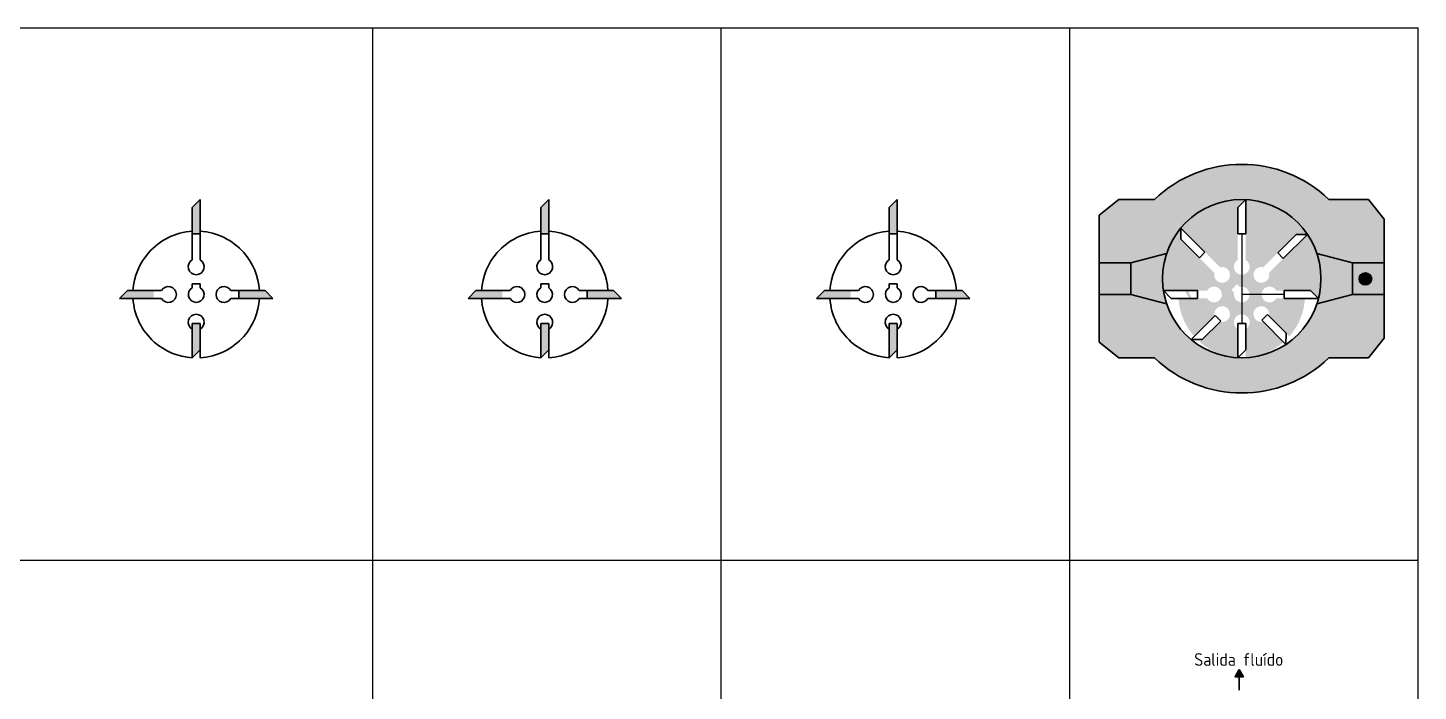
# Model space of a CAD drawing. Header units: millimetres. Extents: x -30196 to -29646, y -21694 to -21274.
# Drawn here: x -29920.6 to -29701.2, y -21378.9 to -21274.2 of the extents above; entities that cross this region are included whole.
import ezdxf

# ---------------------------------------------------------------- set-up
doc = ezdxf.new("R2010")
doc.units = ezdxf.units.MM
doc.layers.add('AM_8', color=1, linetype='Continuous', lineweight=25)
doc.styles.add('ACISOTS', font='isocp.shx', dxfattribs={"height": 1})

# ---------------------------------------------------------------- blocks, each defined once
blk = doc.blocks.new('bloque1')
at = {"layer": 'AM_8', "lineweight": 30}
h = blk.add_hatch(color=8, dxfattribs=at)
edge = h.paths.add_edge_path()
edge.add_line((-19.37499999999272, 12.50000000000728), (-22.49999999999272, 10.00000000000728))
edge.add_line((-22.49999999999272, 10.00000000000728), (-22.49999999999272, 2.500000000003638))
edge.add_line((-22.49999999999272, 2.5), (-17.49999999998909, 2.5))
edge.add_line((-17.49999999999272, 2.5), (-11.84844345231613, 3.983012397333368))
edge.add_arc((0, 0), 12.49999999999948, 18.580757725859087, 161.4192422742529, ccw=False)
edge.add_line((11.84844345230522, 3.983012397358834), (17.50000000001819, 2.500000000029104))
edge.add_line((17.50000000001455, 2.500000000029104), (22.50000000001455, 2.500000000032742))
edge.add_line((22.50000000001455, 2.500000000029104), (22.5, 9.375))
edge.add_line((22.50000000000728, 9.375000000007276), (20.00000000000728, 12.50000000000728))
edge.add_line((20.00000000000728, 12.50000000000728), (13.75000000000728, 12.50000000000728))
edge.add_arc((7.275957614183426e-12, -1.804226649954217), 19.84120460187442, 46.13176236106919, 133.8682376389308)
edge.add_line((-13.74999999999272, 12.50000000000728), (-19.37499999999272, 12.50000000000728))
edge = h.paths.add_edge_path()
edge.add_arc((1.455191522836685e-11, -2.5), 10, 138.5833216985373, 176.4166783015801)
h = blk.add_hatch(color=8, dxfattribs=at)
edge = h.paths.add_edge_path()
edge.add_line((-19.37499999999272, -12.50000000000728), (-22.49999999999272, -10.00000000000728))
edge.add_line((-22.49999999999272, -10.00000000000728), (-22.49999999999272, -2.500000000003638))
edge.add_line((-22.49999999999272, -2.5), (-17.49999999998909, -2.5))
edge.add_line((-17.49999999999272, -2.5), (-11.84844345231613, -3.983012397333368))
edge.add_arc((0, 0), 12.49999999999948, 198.5807577257471, 341.4192422741409)
edge.add_line((11.84844345230522, -3.983012397358834), (17.50000000001819, -2.500000000029104))
edge.add_line((17.50000000001455, -2.500000000029104), (22.50000000001455, -2.500000000032742))
edge.add_line((22.50000000001455, -2.500000000029104), (22.5, -9.375))
edge.add_line((22.50000000000728, -9.375000000007276), (20.00000000000728, -12.50000000000728))
edge.add_line((20.00000000000728, -12.50000000000728), (13.75000000000728, -12.50000000000728))
edge.add_arc((7.275957614183426e-12, 1.804226649954217), 19.84120460187442, 226.1317623610692, 313.8682376389308, ccw=False)
edge.add_line((-13.74999999999272, -12.50000000000728), (-19.37499999999272, -12.50000000000728))
edge = h.paths.add_edge_path()
edge.add_arc((1.455191522836685e-11, 2.5), 10, 183.5833216984199, 221.4166783014627, ccw=False)
at = {"lineweight": 30}
for p, q in [((-22.49999999999272, 10.00000000000728), (-19.37499999999272, 12.50000000000728)), ((-19.37499999999272, 12.50000000000728), (-13.74999999999272, 12.50000000000728)), ((13.75000000000728, 12.50000000000728), (20.00000000000728, 12.50000000000728)), ((20.00000000000728, 12.50000000000728), (22.50000000000728, 9.375000000007276)), ((-22.49999999999272, -10), (-22.49999999999272, 10.00000000000728)), ((22.50000000000728, 9.375000000007276), (22.5, -9.374999999992724)), ((-22.49999999999272, 2.5), (-17.49999999999272, 2.5)), ((-17.49999999999272, 2.5), (-11.84844345231249, 3.983012397337006)), ((-17.49999999999272, -2.5), (-17.49999999999272, 2.5)), ((17.50000000001455, 2.500000000029104), (11.84844345233432, 3.983012397351558)), ((17.5000000000291, -2.499999999970896), (17.50000000001455, 2.500000000029104)), ((22.50000000001455, 2.500000000029104), (17.50000000001455, 2.500000000029104)), ((-17.49999999999272, -2.5), (-22.49999999999272, -2.5)), ((-17.49999999999272, -2.5), (-11.84844345231249, -3.983012397337006)), ((17.5000000000291, -2.499999999970896), (11.8484434523416, -3.983012397315179)), ((17.5000000000291, -2.499999999970896), (22.5000000000291, -2.499999999970896)), ((-22.5, -9.999999999992724), (-19.375, -12.49999999999272)), ((20, -12.49999999999272), (22.5, -9.374999999992724)), ((-19.375, -12.49999999999272), (-13.75000000000728, -12.49999999999272)), ((13.75000000001455, -12.49999999999272), (20, -12.49999999999272))]:
    blk.add_line(p, q, dxfattribs=at)
blk.add_circle((0, 0), 12.5, dxfattribs=at)
for centre, start, end in [((7.275957614183426e-12, -1.804226649954217), 46.13176236111256, 133.8682376388874), ((7.275957614183426e-12, 1.804226649954217), 226.1317623611126, 313.8682376388874)]:
    blk.add_arc(centre, 19.84120460187442, start, end, dxfattribs=at)
blk = doc.blocks.new('rotor1')
at = {"lineweight": 30}
for p, q in [((-0.625, 5.457531754727825), (-0.625000000007276, 9.980449639166181)), ((0.625, 5.457531754735101), (0.624999999992724, 9.980449639166181)), ((-5.457531754727825, 0.624999999992724), (-9.980449639166181, 0.624999999992724)), ((-0.624999999996362, 1.69999999999709), (-0.624999999996362, 1.065899240846193)), ((-0.624999999996362, 1.69999999999709), (0.624999999992724, 1.700000000000728)), ((0.624999999992724, 1.69999999999709), (0.624999999996362, 1.065899240846193)), ((5.457531754727825, 0.625000000007276), (9.980449639173457, 0.625000000007276)), ((-5.457531754727825, -0.625000000007276), (-9.980449639166181, -0.625000000007276)), ((5.457531754735101, -0.624999999992724), (9.980449639173457, -0.624999999992724)), ((-0.625, -5.457531754735101), (-0.624999999992724, -9.980449639173457)), ((0.625, -5.457531754735101), (0.625000000007276, -9.980449639173457))]:
    blk.add_line(p, q, dxfattribs=at)
for centre, radius, start, end in [((7.275957614183426e-12, 7.275957614183426e-12), 9.999999999993896, 93.58332169847839, 138.5833216986476), ((7.275957614183426e-12, 2.91038304567337e-11), 9.9999999999736, 41.41667830135238, 86.41667830153465), ((0, 0), 10, 138.5833216986476, 176.4166783015346), ((0, 0), 10, 3.583321698478398, 41.41667830164657), ((0, 4.375), 1.25, 120.0000000002429, 60.00000000022231), ((-4.375, 0), 1.25, 210.0000000002429, 150.0000000002223), ((0, 0), 1.235623806678632, 120.3856270966324, 59.61437290336763), ((4.375, 0), 1.25, 30.00000000042346, 330.0000000000418), ((1.091393642127514e-11, 3.637978807091713e-12), 10.00000000001182, 183.5833216984784, 228.5833216986476), ((0, 0), 10, 318.5833216986476, 356.4166783015347), ((0, -4.375000000007276), 1.25, 300.0000000004235, 240.0000000002223), ((0, 0), 10, 228.5833216986476, 266.4166783015347), ((1.091393642127514e-11, -3.637978807091713e-12), 9.99999999999639, 273.5833216984784, 318.5833216986476)]:
    blk.add_arc(centre, radius, start, end, dxfattribs=at)

msp = doc.modelspace()

# ---------------------------------------------------------------- hatches: boundary and pattern name
at = {"layer": 'AM_8'}
for color, points in [(256, [(-29893.39043701337, -21306.68301947776), (-29893.39043701338, -21306.29656053555), (-29893.39043701338, -21301.29264495257), (-29894.64043701338, -21302.52704680067), (-29894.64043701338, -21306.68301947776)]), (256, [(-29838.39043701338, -21306.68301947776), (-29838.39043701338, -21306.29656053554), (-29838.39043701338, -21301.29264495256), (-29839.64043701338, -21302.52704680066), (-29839.64043701338, -21306.68301947776)]), (256, [(-29783.39043701338, -21306.68301947776), (-29783.39043701338, -21306.29656053554), (-29783.39043701338, -21301.29264495256), (-29784.64043701338, -21302.52704680066), (-29784.64043701338, -21306.68301947776)]), (4, [(-29746.51543701337, -21311.27701017471), (-29751.51543701337, -21311.27701017471), (-29751.51543701337, -21316.27701017471), (-29746.51543701337, -21316.27701017471)]), (4, [(-29706.51543701337, -21311.27701017468), (-29711.51543701336, -21311.27701017468), (-29711.51543701335, -21316.27701017468), (-29706.51543701335, -21316.27701017468)]), (256, [(-29900.72813544505, -21316.90201017471), (-29903.99588665254, -21316.9020101747), (-29906.11850997025, -21316.9020101747), (-29904.88410812215, -21315.6520101747), (-29900.72813544505, -21315.6520101747)]), (256, [(-29887.30273858168, -21316.90201017471), (-29884.03498737419, -21316.9020101747), (-29881.91236405649, -21316.9020101747), (-29883.14676590459, -21315.6520101747), (-29887.30273858168, -21315.6520101747)]), (256, [(-29845.72813544506, -21316.90201017471), (-29848.99588665255, -21316.9020101747), (-29851.11850997026, -21316.9020101747), (-29849.88410812215, -21315.6520101747), (-29845.72813544506, -21315.6520101747)]), (256, [(-29832.30273858169, -21316.90201017471), (-29829.0349873742, -21316.9020101747), (-29826.91236405649, -21316.9020101747), (-29828.1467659046, -21315.6520101747), (-29832.30273858169, -21315.6520101747)]), (256, [(-29790.72813544506, -21316.90201017471), (-29793.99588665255, -21316.9020101747), (-29796.11850997026, -21316.9020101747), (-29794.88410812215, -21315.6520101747), (-29790.72813544506, -21315.6520101747)]), (256, [(-29777.30273858169, -21316.90201017471), (-29774.0349873742, -21316.9020101747), (-29771.91236405649, -21316.9020101747), (-29773.1467659046, -21315.6520101747), (-29777.30273858169, -21315.6520101747)]), (256, [(-29894.64043701337, -21326.26137539686), (-29893.39043701337, -21325.02697354876), (-29893.39043701337, -21320.87100087166), (-29894.64043701338, -21320.87100087166), (-29894.64043701337, -21321.73454192945), (-29894.64043701336, -21326.25745981389)]), (256, [(-29839.64043701338, -21326.26137539685), (-29838.39043701338, -21325.02697354875), (-29838.39043701338, -21320.87100087166), (-29839.64043701338, -21320.87100087166), (-29839.64043701338, -21321.73454192944), (-29839.64043701337, -21326.25745981388)]), (256, [(-29784.64043701338, -21326.26137539685), (-29783.39043701338, -21325.02697354875), (-29783.39043701338, -21320.87100087166), (-29784.64043701338, -21320.87100087166), (-29784.64043701338, -21321.73454192944), (-29784.64043701337, -21326.25745981388)])]:
    msp.add_hatch(color=color, dxfattribs=at).paths.add_polyline_path(points)
h = msp.add_hatch(color=4, dxfattribs=at)
edge = h.paths.add_edge_path()
edge.add_line((-29729.64043701338, -21302.52704680066), (-29728.39043701338, -21301.29264495256))
edge.add_arc((-29729.01543701338, -21313.77701017471), 12.50000000000056, 87.13401601743466, 140.2453819458502)
edge.add_line((-29738.62531564628, -21305.78324806537), (-29735.63073889429, -21308.77782481733))
edge.add_arc((-29729.01543701337, -21316.2770101747), 9.99999999999799, 93.58332169853549, 131.4166783016171, ccw=False)
edge.add_line((-29729.64043701338, -21306.29656053554), (-29729.64043701338, -21302.52704680066))
h = msp.add_hatch(color=4, dxfattribs=at)
edge = h.paths.add_edge_path()
edge.add_line((-29720.40484604061, -21306.78253572545), (-29718.64810864662, -21306.79356528443))
edge.add_arc((-29729.01543701339, -21313.7770101747), 12.49999999999383, 33.96425544926804, 87.13401601736638)
edge.add_line((-29728.39043701338, -21301.29264495256), (-29728.39043701338, -21306.29656053554))
edge.add_arc((-29729.01543701338, -21316.27701017471), 10.00000000000342, 48.58332169860262, 86.41667830157098, ccw=False)
edge.add_line((-29722.40013513248, -21308.77782481731), (-29720.40484604061, -21306.78253572545))
h = msp.add_hatch(color=4, dxfattribs=at)
edge = h.paths.add_edge_path()
edge.add_line((-29738.63634520526, -21307.53998545933), (-29738.62531564628, -21305.78324806534))
edge.add_arc((-29729.01543701337, -21313.77701017469), 12.50000000001216, 140.2453819458331, 188.6269265588548)
edge.add_line((-29741.37401197168, -21315.65201017473), (-29738.99588665254, -21315.65201017472))
edge.add_arc((-29729.01543701338, -21316.27701017471), 9.999999999999794, 138.5833216985299, 176.4166783015697, ccw=False)
edge.add_line((-29736.51462237077, -21309.66170829381), (-29738.63634520526, -21307.53998545933))
h = msp.add_hatch(color=244, dxfattribs=at)
edge = h.paths.add_edge_path()
edge.add_arc((-29729.01543701335, -21316.27701017467), 10.00000000000024, 273.5833216985888, 311.4166783015489)
edge.add_line((-29722.40013513244, -21323.77619553205), (-29725.59832103928, -21320.57800962521))
edge.add_arc((-29725.92184484565, -21319.37060234236), 1.249999999993159, -14.999999999854083, 284.9999999996264, ccw=False)
edge.add_line((-29724.71443756279, -21319.69412614873), (-29721.51625165595, -21322.89231205557))
edge.add_arc((-29729.01543701335, -21316.27701017468), 10.0000000000007, 318.5833216985135, 356.4166783016917)
edge.add_line((-29719.03498737418, -21316.90201017464), (-29723.55790525861, -21316.90201017466))
edge.add_arc((-29724.64043701335, -21316.27701017467), 1.250000000004442, 30.000000000701277, 330.0000000006736, ccw=False)
edge.add_line((-29723.55790525863, -21315.65201017466), (-29719.03498737418, -21315.65201017465))
edge.add_arc((-29729.01543701335, -21316.27701017466), 9.999999999999275, 363.5833216985005, 401.4166783016738)
edge.add_line((-29721.51625165598, -21309.66170829373), (-29724.7144375628, -21312.85989420059))
edge.add_arc((-29725.92184484566, -21313.18341800699), 1.249999999998485, 75.000000000579, 375.00000000053757, ccw=False)
edge.add_line((-29725.5983210393, -21311.97601072412), (-29722.40013513245, -21308.77782481727))
edge.add_arc((-29729.01543701334, -21316.27701017467), 10.00000000000184, 408.5833216986175, 446.4166783017072)
edge.add_line((-29728.39043701338, -21306.2965605355), (-29728.39043701336, -21310.81947841994))
edge.add_arc((-29729.01543701335, -21311.90201017467), 1.249999999999045, 120.00000000029291, 420.0000000003946, ccw=False)
edge.add_line((-29729.64043701335, -21310.81947841994), (-29729.64043701336, -21306.2965605355))
edge.add_arc((-29729.01543701335, -21316.27701017466), 9.999999999999597, 453.5833216985299, 491.416678301528)
edge.add_line((-29735.63073889426, -21308.77782481728), (-29732.43255298743, -21311.97601072411))
edge.add_arc((-29732.10902918104, -21313.18341800697), 1.250000000008425, 165.0000000006401, 465.0000000004155, ccw=False)
edge.add_line((-29733.31643646391, -21312.85989420061), (-29736.51462237074, -21309.66170829377))
edge.add_arc((-29729.01543701335, -21316.27701017468), 9.99999999999276, 138.5833216984537, 176.4166783015859)
edge.add_line((-29738.99588665252, -21315.65201017469), (-29734.47296876808, -21315.65201017467))
edge.add_arc((-29733.39043701334, -21316.27701017466), 1.249999999999987, -149.99999999950302, 150.0000000005557, ccw=False)
edge.add_line((-29734.47296876807, -21316.90201017467), (-29738.99588665252, -21316.90201017467))
edge.add_arc((-29729.01543701335, -21316.27701017468), 9.999999999998632, 183.5833216984417, 221.4166783016737)
edge.add_line((-29736.51462237071, -21322.8923120556), (-29733.31643646389, -21319.69412614874))
edge.add_arc((-29732.10902918103, -21319.37060234236), 1.249999999994003, -105.00000000008203, 195.0000000002264, ccw=False)
edge.add_line((-29732.43255298741, -21320.57800962522), (-29735.63073889425, -21323.77619553206))
edge.add_arc((-29729.01543701335, -21316.27701017466), 9.9999999999973, 228.5833216985356, 266.416678301676)
edge.add_line((-29729.64043701333, -21326.25745981383), (-29729.64043701335, -21321.73454192939))
edge.add_arc((-29729.01543701335, -21320.65201017466), 1.250000000001618, -59.999999999341924, 240.0000000001904, ccw=False)
edge.add_line((-29728.39043701333, -21321.73454192938), (-29728.39043701333, -21326.25745981383))
edge = h.paths.add_edge_path(flags=16)
edge.add_line((-29730.6594602796, -21315.51687038489), (-29729.77557680313, -21314.63298690841))
edge.add_line((-29729.77557680313, -21314.63298690841), (-29729.32719985638, -21315.08136385517))
edge.add_arc((-29729.01543701335, -21316.27701017466), 1.235623806680314, 165.3856270966243, 464.6143729033757, ccw=False)
edge.add_line((-29730.21108333286, -21315.96524733163), (-29730.65946027961, -21315.51687038489))
h = msp.add_hatch(color=4, dxfattribs=at)
edge = h.paths.add_edge_path()
edge.add_arc((-29729.01543701338, -21316.27701017471), 9.999999999998632, 3.583321698513487, 41.416678301558306, ccw=False)
edge.add_line((-29719.03498737421, -21315.6520101747), (-29718.1467659046, -21315.6520101747))
edge.add_line((-29718.1467659046, -21315.6520101747), (-29716.91236405648, -21316.90201017472))
edge.add_arc((-29729.01543701337, -21313.77701017471), 12.49999999999583, 345.5224878140307, 393.964255449342)
edge.add_line((-29718.64810864661, -21306.79356528442), (-29721.51625165599, -21309.6617082938))
h = msp.add_hatch(color=4, dxfattribs=at)
edge = h.paths.add_edge_path()
edge.add_arc((-29729.01543701338, -21313.77701017471), 12.49999999999948, 161.4192422742397, 198.5807577257603, ccw=False)
edge.add_line((-29740.86388046569, -21309.79399777737), (-29746.51543701337, -21311.27701017471))
edge.add_line((-29746.51543701337, -21311.27701017471), (-29746.51543701337, -21316.27701017471))
edge.add_line((-29746.51543701337, -21316.27701017471), (-29740.86388046569, -21317.76002257205))
h = msp.add_hatch(color=4, dxfattribs=at)
edge = h.paths.add_edge_path()
edge.add_line((-29711.51543701336, -21311.27701017468), (-29717.16699356104, -21309.79399777736))
edge.add_arc((-29729.01543701338, -21313.77701017467), 12.50000000001206, -18.580757725865624, 18.580757725617673, ccw=False)
edge.add_line((-29717.16699356106, -21317.76002257203), (-29711.51543701335, -21316.27701017468))
edge.add_line((-29711.51543701335, -21316.27701017468), (-29711.51543701335, -21314.32766817266))
edge.add_line((-29711.51543701335, -21314.32766817266), (-29711.51543701336, -21311.27701017468))
h = msp.add_hatch(color=5, dxfattribs=at)
edge = h.paths.add_edge_path()
edge.add_arc((-29709.50638409918, -21313.80539028213), 1.000000000001609, 191.4591559028293, 521.5835951087323)
edge.add_arc((-29709.50638409918, -21313.80539028213), 1.000000000000068, 161.5835951087324, 191.4591559028293)
at = {"layer": 'AM_8', "lineweight": 30}
msp.add_hatch(color=0, dxfattribs=at).paths.add_polyline_path([(-29728.7630843228, -21376.58687549866), (-29729.4168205434, -21375.45457114984), (-29730.070556764, -21376.58687549866), (-29729.4168205434, -21376.58687549866)])

# ---------------------------------------------------------------- linework, layer by layer
for p, q in [((-30141.16855270931, -21274.19450415868), (-29701.16855270931, -21274.19450415869)), ((-29866.16855270931, -21358.19450415869), (-29866.16855270931, -21274.19450415869)), ((-29811.16855270931, -21358.19450415869), (-29811.16855270931, -21274.19450415869)), ((-29756.16855270931, -21358.19450415869), (-29756.16855270931, -21274.19450415869)), ((-29701.16855270931, -21358.19450415868), (-29701.16855270931, -21274.19450415869)), ((-29729.01543701338, -21306.68301947776), (-29729.01543701338, -21320.87100087166)), ((-29722.30273858169, -21316.2770101747), (-29729.01543701338, -21316.2770101747)), ((-30141.16855270931, -21358.19450415868), (-29701.16855270931, -21358.19450415869)), ((-29866.16855270931, -21442.19450415869), (-29866.16855270931, -21358.19450415869)), ((-29811.16855270931, -21442.19450415869), (-29811.16855270931, -21358.19450415869)), ((-29756.16855270931, -21442.19450415869), (-29756.16855270931, -21358.19450415869)), ((-29701.16855270931, -21442.19450415868), (-29701.16855270931, -21358.19450415869))]:
    msp.add_line(p, q)
at = {"color": 20, "lineweight": 30}
for p, q in [((-29893.39043701338, -21301.29264495257), (-29894.64043701338, -21302.52704680067)), ((-29893.39043701337, -21306.68301947776), (-29893.39043701338, -21301.29264495257)), ((-29838.39043701338, -21301.29264495256), (-29839.64043701338, -21302.52704680066)), ((-29838.39043701338, -21306.68301947776), (-29838.39043701338, -21301.29264495256)), ((-29783.39043701338, -21301.29264495256), (-29784.64043701338, -21302.52704680066)), ((-29783.39043701338, -21306.68301947776), (-29783.39043701338, -21301.29264495256)), ((-29728.3904370134, -21301.29264495256), (-29729.6404370134, -21302.52704680067)), ((-29728.39043701337, -21306.68301947776), (-29728.39043701338, -21301.29264495256)), ((-29894.64043701338, -21306.68301947776), (-29894.64043701338, -21302.52704680067)), ((-29839.64043701338, -21306.68301947776), (-29839.64043701338, -21302.52704680066)), ((-29784.64043701338, -21306.68301947776), (-29784.64043701338, -21302.52704680066)), ((-29729.64043701338, -21306.68301947776), (-29729.64043701338, -21302.52704680066)), ((-29738.62531564628, -21305.78324806534), (-29738.63634520526, -21307.53998545933)), ((-29734.81374526637, -21309.59481844524), (-29738.62531564628, -21305.78324806534)), ((-29894.64043701338, -21306.68301947776), (-29893.39043701337, -21306.68301947776)), ((-29839.64043701338, -21306.68301947776), (-29838.39043701338, -21306.68301947776)), ((-29784.64043701338, -21306.68301947776), (-29783.39043701338, -21306.68301947776)), ((-29735.69762874286, -21310.47870192173), (-29738.63634520526, -21307.53998545933)), ((-29729.64043701338, -21306.68301947776), (-29728.39043701337, -21306.68301947776)), ((-29723.34356250301, -21309.72125218785), (-29720.40484604061, -21306.78253572545)), ((-29722.45967902652, -21310.60513566433), (-29718.64810864662, -21306.79356528443)), ((-29718.64810864662, -21306.79356528443), (-29720.40484604061, -21306.78253572545)), ((-29735.69762874286, -21310.47870192173), (-29734.81374526637, -21309.59481844524)), ((-29723.34356250301, -21309.72125218785), (-29722.45967902652, -21310.60513566433)), ((-29906.11850997025, -21316.9020101747), (-29904.88410812215, -21315.6520101747)), ((-29900.72813544505, -21316.90201017471), (-29906.11850997025, -21316.9020101747)), ((-29900.72813544505, -21315.6520101747), (-29904.88410812215, -21315.6520101747)), ((-29887.30273858168, -21315.6520101747), (-29883.14676590459, -21315.6520101747)), ((-29887.30273858168, -21315.6520101747), (-29887.30273858168, -21316.90201017471)), ((-29887.30273858168, -21316.90201017471), (-29881.91236405649, -21316.9020101747)), ((-29881.91236405649, -21316.9020101747), (-29883.14676590459, -21315.6520101747)), ((-29851.11850997026, -21316.9020101747), (-29849.88410812215, -21315.6520101747)), ((-29845.72813544506, -21316.90201017471), (-29851.11850997026, -21316.9020101747)), ((-29845.72813544506, -21315.6520101747), (-29849.88410812215, -21315.6520101747)), ((-29832.30273858169, -21315.6520101747), (-29828.1467659046, -21315.6520101747)), ((-29832.30273858169, -21315.6520101747), (-29832.30273858169, -21316.90201017471)), ((-29832.30273858169, -21316.90201017471), (-29826.91236405649, -21316.9020101747)), ((-29826.91236405649, -21316.9020101747), (-29828.1467659046, -21315.6520101747)), ((-29796.11850997026, -21316.9020101747), (-29794.88410812215, -21315.6520101747)), ((-29790.72813544506, -21316.90201017471), (-29796.11850997026, -21316.9020101747)), ((-29790.72813544506, -21315.6520101747), (-29794.88410812215, -21315.6520101747)), ((-29777.30273858169, -21315.6520101747), (-29773.1467659046, -21315.6520101747)), ((-29777.30273858169, -21315.6520101747), (-29777.30273858169, -21316.90201017471)), ((-29777.30273858169, -21316.90201017471), (-29771.91236405649, -21316.9020101747)), ((-29771.91236405649, -21316.9020101747), (-29773.1467659046, -21315.6520101747)), ((-29735.98363744649, -21315.65201017472), (-29741.37401197169, -21315.65201017472)), ((-29741.37401197169, -21315.65201017472), (-29740.13961012358, -21316.90201017472)), ((-29735.98363744649, -21316.90201017472), (-29740.13961012358, -21316.90201017472)), ((-29735.98363744649, -21316.90201017472), (-29735.98363744649, -21315.65201017472)), ((-29722.30273858169, -21315.6520101747), (-29718.14676590459, -21315.6520101747)), ((-29722.30273858169, -21315.6520101747), (-29722.30273858169, -21316.90201017471)), ((-29722.30273858169, -21316.90201017471), (-29716.91236405649, -21316.9020101747)), ((-29716.91236405649, -21316.9020101747), (-29718.14676590459, -21315.6520101747)), ((-29894.64043701338, -21320.87100087166), (-29894.64043701337, -21326.26137539686)), ((-29893.39043701337, -21320.87100087166), (-29894.64043701338, -21320.87100087166)), ((-29893.39043701337, -21320.87100087166), (-29893.39043701337, -21325.02697354876)), ((-29839.64043701338, -21320.87100087166), (-29839.64043701338, -21326.26137539685)), ((-29838.39043701338, -21320.87100087166), (-29839.64043701338, -21320.87100087166)), ((-29838.39043701338, -21320.87100087166), (-29838.39043701338, -21325.02697354875)), ((-29784.64043701338, -21320.87100087166), (-29784.64043701338, -21326.26137539685)), ((-29783.39043701338, -21320.87100087166), (-29784.64043701338, -21320.87100087166)), ((-29783.39043701338, -21320.87100087166), (-29783.39043701338, -21325.02697354875)), ((-29733.19762874284, -21319.5753184277), (-29737.00919912274, -21323.38688880761)), ((-29732.31374526635, -21320.45920190418), (-29735.25246172875, -21323.39791836658)), ((-29732.31374526635, -21320.45920190418), (-29733.19762874284, -21319.5753184277)), ((-29729.64043701338, -21320.87100087166), (-29729.64043701337, -21326.26137539685)), ((-29728.39043701337, -21320.87100087166), (-29729.64043701338, -21320.87100087166)), ((-29728.39043701337, -21320.87100087166), (-29728.39043701337, -21325.02697354875)), ((-29724.95967902651, -21319.44888468507), (-29725.84356250299, -21320.33276816156)), ((-29725.84356250299, -21320.33276816156), (-29722.03199212308, -21324.14433854146)), ((-29724.95967902651, -21319.44888468507), (-29722.0209625641, -21322.38760114746)), ((-29737.00919912274, -21323.38688880761), (-29735.25246172875, -21323.39791836658)), ((-29722.03199212308, -21324.14433854146), (-29722.0209625641, -21322.38760114746)), ((-29894.64043701337, -21326.26137539686), (-29893.39043701337, -21325.02697354876)), ((-29839.64043701338, -21326.26137539685), (-29838.39043701338, -21325.02697354875)), ((-29784.64043701338, -21326.26137539685), (-29783.39043701338, -21325.02697354875)), ((-29729.64043701337, -21326.26137539685), (-29728.39043701337, -21325.02697354875))]:
    msp.add_line(p, q, dxfattribs=at)
at = {"lineweight": 30}
msp.add_line((-29729.4168205434, -21378.71023350365), (-29729.4168205434, -21376.58687549866), dxfattribs=at)
msp.add_lwpolyline([(-29729.4168205434, -21375.45457114984), (-29730.070556764, -21376.58687549866), (-29728.7630843228, -21376.58687549866)], close=True, dxfattribs=at)
msp.add_circle((-29709.50638409918, -21313.80539028214), 1)

# ---------------------------------------------------------------- block references
for name, p in [('bloque1', (-29729.01543701338, -21313.77701017471)), ('rotor1', (-29894.01543701336, -21316.2770101747)), ('rotor1', (-29839.01543701337, -21316.2770101747)), ('rotor1', (-29784.01543701337, -21316.27701017471))]:
    msp.add_blockref(name, p)

# ---------------------------------------------------------------- texts
at = {"style": 'ACISOTS'}
msp.add_text('Salida fluído', height=2, dxfattribs=at).set_placement((-29736.50996587994, -21374.86480260075))

doc.saveas('drawing.dxf')
